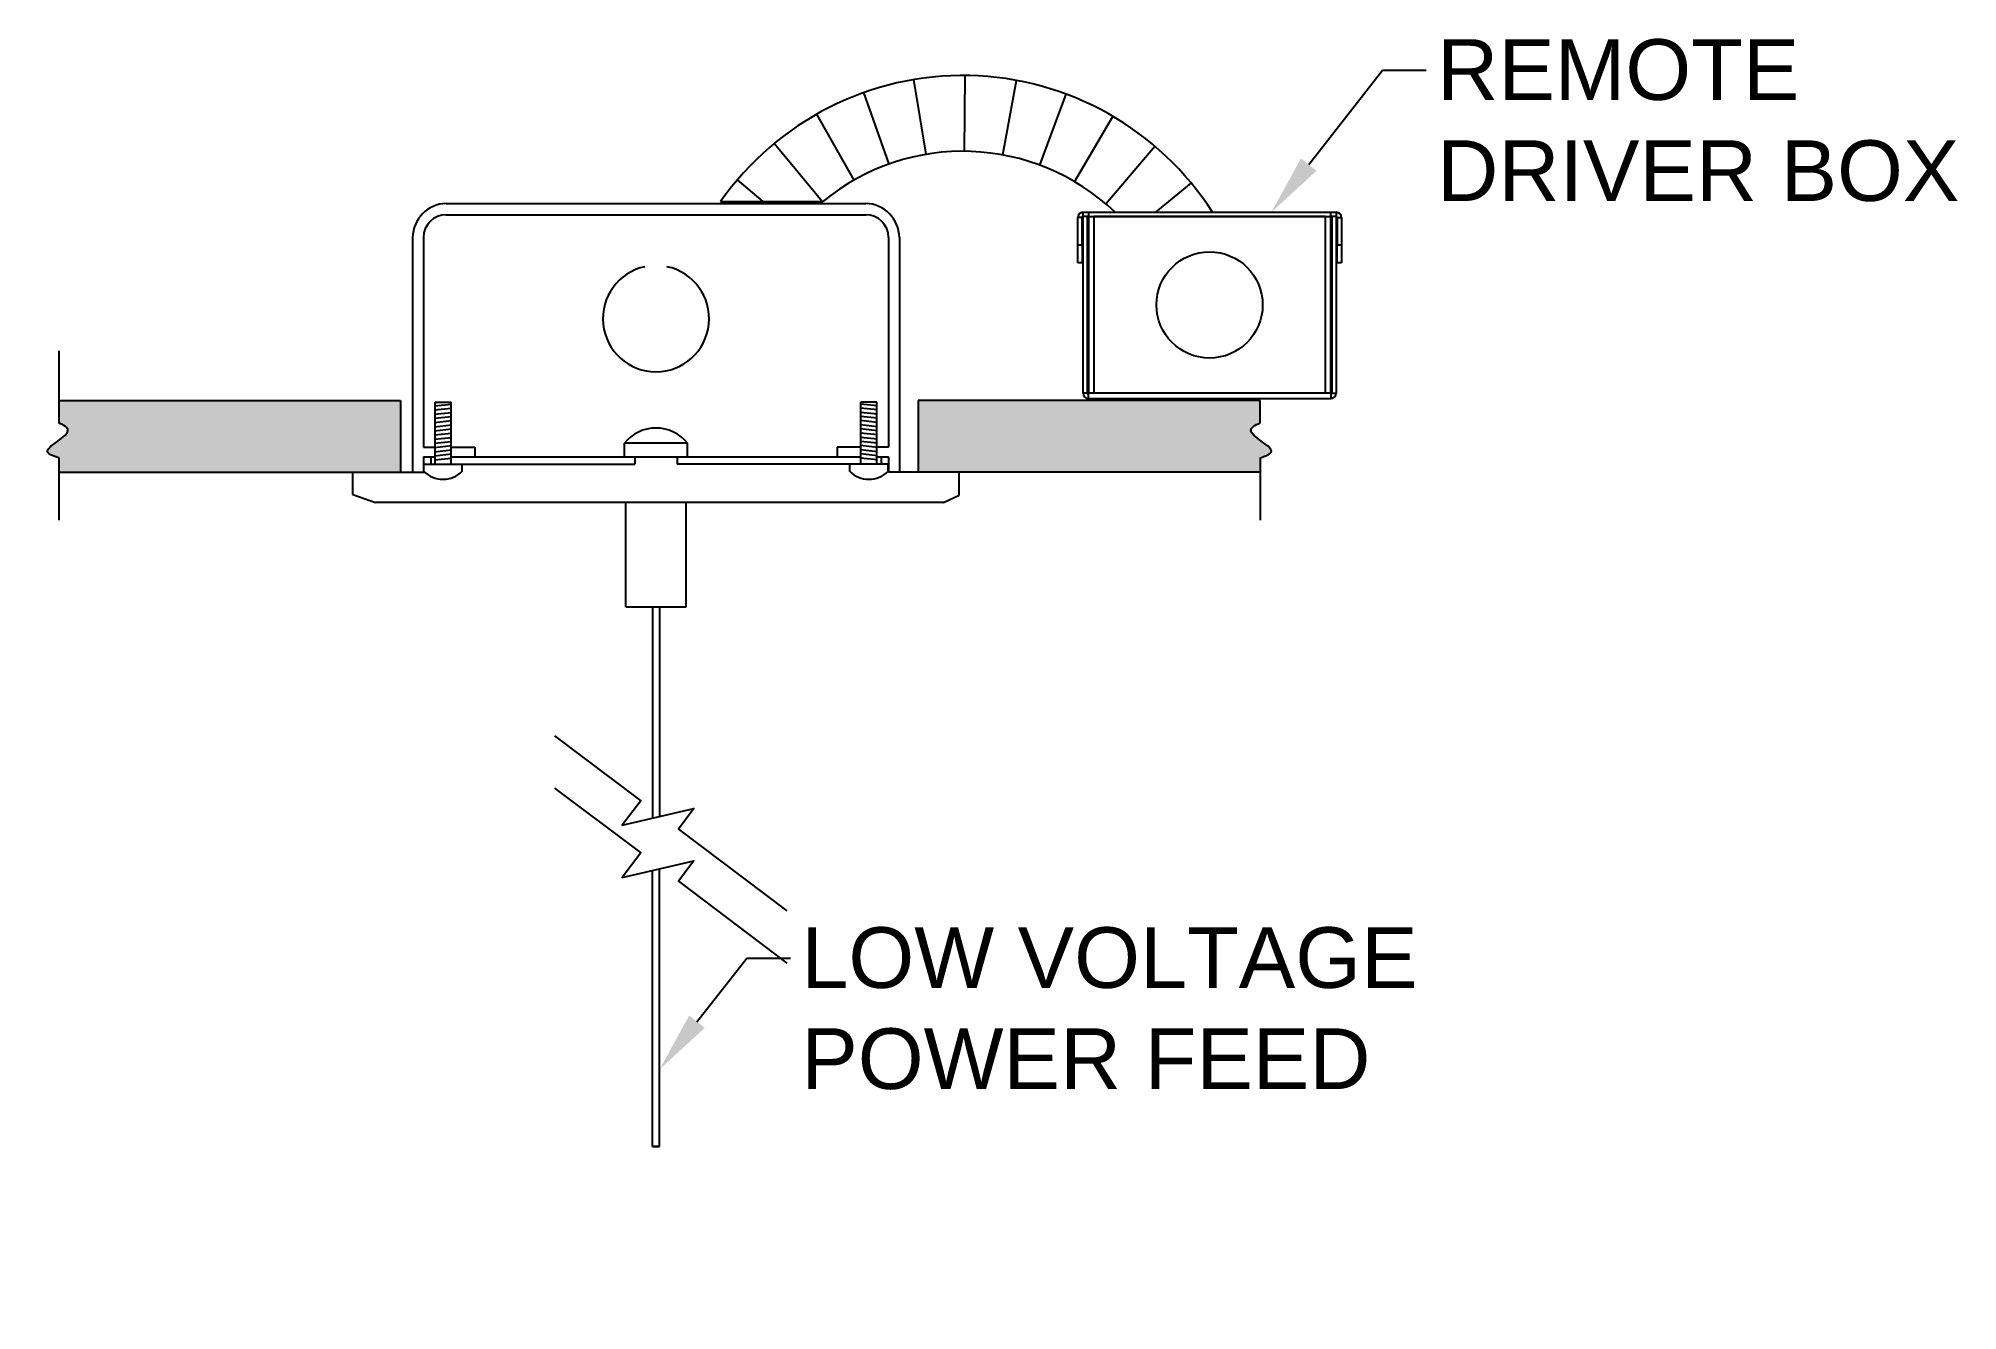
# Model space of a CAD drawing. Header units: inches. Extents: x -5.1 to 10.7, y -1.4 to 9.1.
import ezdxf
from ezdxf import colors
from ezdxf.entities.mleader import LeaderData, LeaderLine
from ezdxf.math import Vec2, Vec3

# ---------------------------------------------------------------- set-up
doc = ezdxf.new("R2010")
doc.units = ezdxf.units.IN
doc.header["$LTSCALE"] = 0.5
doc.header["$MEASUREMENT"] = 0
doc.layers.add('CUST DWG', color=7, linetype='CONTINUOUS', lineweight=20)
doc.layers.add('Mounting', color=4, linetype='CONTINUOUS')
doc.styles.add('LSAD_Standard', font='arial.ttf')

msp = doc.modelspace()

# ---------------------------------------------------------------- hatches: boundary and pattern name
at = {"layer": 'Mounting', "transparency": 16777216}
h = msp.add_hatch(dxfattribs=at)
h.set_pattern_fill('AR-CONC', color=0, scale=0.05)
h.set_pattern_definition([(50, (-8493.6708, -834.55992), (0.358630091, -0.031376067), [0.0375, -0.4125]), (355, (-8493.6708, -834.55992), (-0.069375667, 0.376096067), [0.03, -0.33]), (100.4514445, (-8493.64092, -834.56254), (0.289254423, 0.344719995), [0.031870096, -0.350571056]), (46.1842, (-8493.6708, -834.45992), (0.533620665, -0.08275964), [0.05625, -0.61875]), (96.6356355, (-8493.62634, -834.4668), (0.467330973, 0.4870593), [0.04780517, -0.52585688]), (351.184164, (-8493.6708, -834.4599), (0.467330973, 0.4870593), [0.045, -0.495]), (21, (-8493.6208, -834.48492), (0.298453526, -0.201309445), [0.0375, -0.4125]), (326, (-8493.6208, -834.48492), (0.121657666, 0.362575023), [0.03, -0.33]), (71.4514447, (-8493.59594, -834.5017), (0.420111188, 0.161265576), [0.031870095, -0.350571056]), (37.5, (-8493.67081, -834.55992), (0.0060799277, 0.166446927), [0, -0.326, 0, -0.335, 0, -0.33125]), (7.5, (-8493.6708, -834.55992), (0.1315347687, 0.197205856), [0, -0.191, 0, -0.3185, 0, -0.12625]), (327.5, (-8493.7823, -834.55992), (0.266911218, -0.0112774359), [0, -0.125, 0, -0.39, 0, -0.5175]), (317.5, (-8493.8323, -834.55992), (0.2915930847, 0.050052491), [0, -0.1625, 0, -0.259, 0, -0.3675])])
edge = h.paths.add_edge_path()
edge.add_line((-2.1, 6.152), (-4.92, 6.152))
edge.add_line((-4.92, 6.152), (-4.92, 5.968))
edge.add_spline(control_points=[(-4.92, 5.968), (-4.877, 5.949), (-4.77, 5.885), (-5.095, 5.745), (-4.973, 5.695), (-4.92, 5.68)], knot_values=[1.066652, 1.066652, 1.066652, 1.066652, 3.873339, 9.934545, 13.072381, 13.072381, 13.072381, 13.072381], degree=3, periodic=0)
edge.add_line((-4.92, 5.68), (-4.92, 5.562))
edge.add_line((-4.92, 5.562), (-2.1, 5.562))
edge.add_line((-2.1, 5.562), (-2.1, 6.152))
edge = h.paths.add_edge_path()
edge.add_spline(control_points=[(4.984, 5.68), (5.036, 5.695), (5.159, 5.745), (4.834, 5.885), (4.941, 5.949), (4.984, 5.968)], knot_values=[1.066652, 1.066652, 1.066652, 1.066652, 4.204487, 10.265693, 13.072381, 13.072381, 13.072381, 13.072381], degree=3, periodic=0)
edge.add_line((4.984, 5.968), (4.984, 6.152))
edge.add_line((4.984, 6.152), (2.164, 6.152))
edge.add_line((2.164, 6.152), (2.164, 5.562))
edge.add_line((2.164, 5.562), (4.984, 5.562))
edge.add_line((4.984, 5.562), (4.984, 5.68))

# ---------------------------------------------------------------- linework, layer by layer
at = {"layer": 'Mounting', "color": 0, "transparency": 16777216}
for p, q in [((2.23, 8.182), (2.126, 8.798)), ((2.546, 8.207), (2.55, 8.832)), ((2.861, 8.177), (2.974, 8.791)), ((1.923, 8.102), (1.714, 8.691)), ((3.166, 8.092), (3.385, 8.678)), ((1.635, 7.97), (1.327, 8.514)), ((3.452, 7.956), (3.769, 8.495)), ((1.372, 7.793), (0.976, 8.272)), ((3.711, 7.773), (4.116, 8.248)), ((0.885, 7.793), (0.673, 7.973)), ((4.123, 7.704), (4.415, 7.945)), ((-1.73, 7.777), (1.73, 7.777)), ((0.533, 7.793), (1.377, 7.793)), ((-1.73, 7.684), (1.73, 7.684)), ((3.515, 7.66), (3.479, 7.66)), ((3.479, 7.436), (3.479, 7.66)), ((3.515, 7.436), (3.515, 7.66)), ((3.523, 7.668), (3.523, 7.704)), ((3.523, 7.704), (3.567, 7.704)), ((3.523, 7.704), (5.611, 7.704)), ((3.567, 7.668), (3.523, 7.668)), ((3.523, 6.212), (3.523, 7.668)), ((3.559, 6.212), (3.559, 7.668)), ((3.567, 7.704), (3.567, 7.668)), ((3.567, 7.668), (5.567, 7.668)), ((3.567, 7.668), (3.567, 6.212)), ((5.523, 7.668), (3.611, 7.668)), ((3.611, 7.668), (3.611, 6.212)), ((5.523, 6.212), (5.523, 7.668)), ((5.567, 7.668), (5.567, 7.704)), ((5.567, 7.704), (5.611, 7.704)), ((5.611, 7.668), (5.567, 7.668)), ((5.567, 6.212), (5.567, 7.668)), ((5.575, 7.668), (5.575, 6.212)), ((5.611, 7.704), (5.611, 7.668)), ((5.611, 7.668), (5.611, 6.212)), ((5.619, 7.66), (5.655, 7.66)), ((5.619, 7.66), (5.619, 7.436)), ((5.655, 7.66), (5.655, 7.436)), ((-2.008, 7.496), (-2.008, 5.562)), ((-1.919, 7.496), (-1.919, 5.766)), ((1.919, 7.496), (1.919, 5.766)), ((2.008, 7.496), (2.008, 5.562)), ((3.479, 7.436), (3.515, 7.436)), ((3.479, 7.286), (3.479, 7.436)), ((3.515, 7.286), (3.479, 7.286)), ((3.515, 7.436), (3.515, 7.286)), ((5.619, 7.286), (5.619, 7.436)), ((5.619, 7.436), (5.655, 7.436)), ((5.655, 7.286), (5.619, 7.286)), ((5.655, 7.436), (5.655, 7.286)), ((-4.927, 6.561), (-4.927, 5.968)), ((3.559, 6.212), (3.523, 6.212)), ((3.611, 6.212), (3.567, 6.212)), ((3.567, 6.168), (3.567, 6.212)), ((5.523, 6.212), (3.611, 6.212)), ((5.567, 6.212), (5.523, 6.212)), ((5.567, 6.212), (5.567, 6.168)), ((5.575, 6.212), (5.611, 6.212)), ((-4.927, 6.152), (-2.107, 6.152)), ((-2.107, 6.152), (-2.107, 5.562)), ((-1.827, 6.108), (-1.687, 6.123)), ((-1.827, 6.074), (-1.687, 6.089)), ((-1.827, 6.039), (-1.687, 6.054)), ((-1.827, 6.005), (-1.687, 6.02)), ((-1.822, 6.139), (-1.691, 6.139)), ((-1.822, 5.628), (-1.822, 6.139)), ((-1.691, 5.628), (-1.691, 6.139)), ((1.827, 6.108), (1.687, 6.123)), ((1.827, 6.074), (1.687, 6.089)), ((1.827, 6.039), (1.687, 6.054)), ((1.827, 6.005), (1.687, 6.02)), ((1.822, 6.139), (1.691, 6.139)), ((1.691, 5.628), (1.691, 6.139)), ((1.822, 5.628), (1.822, 6.139)), ((4.984, 6.152), (2.164, 6.152)), ((2.164, 6.152), (2.164, 5.562)), ((3.567, 6.168), (5.567, 6.168)), ((4.984, 5.968), (4.984, 6.152)), ((-1.827, 5.971), (-1.687, 5.986)), ((-1.827, 5.936), (-1.687, 5.951)), ((-1.827, 5.902), (-1.687, 5.917)), ((-1.827, 5.868), (-1.687, 5.883)), ((1.827, 5.971), (1.687, 5.986)), ((1.827, 5.936), (1.687, 5.951)), ((1.827, 5.902), (1.687, 5.917)), ((1.827, 5.868), (1.687, 5.883)), ((-1.919, 5.766), (-1.822, 5.766)), ((-1.827, 5.833), (-1.687, 5.848)), ((-1.827, 5.799), (-1.687, 5.814)), ((-1.827, 5.765), (-1.687, 5.78)), ((-1.827, 5.73), (-1.687, 5.745)), ((-1.827, 5.696), (-1.687, 5.711)), ((-1.691, 5.766), (-1.494, 5.766)), ((-1.494, 5.766), (-1.494, 5.687)), ((0.26, 5.8), (-0.26, 5.8)), ((-0.26, 5.687), (-0.26, 5.8)), ((0.26, 5.687), (0.26, 5.8)), ((1.691, 5.766), (1.494, 5.766)), ((1.494, 5.766), (1.494, 5.687)), ((1.827, 5.833), (1.687, 5.848)), ((1.827, 5.799), (1.687, 5.814)), ((1.827, 5.765), (1.687, 5.78)), ((1.827, 5.73), (1.687, 5.745)), ((1.827, 5.696), (1.687, 5.711)), ((1.919, 5.766), (1.822, 5.766)), ((-4.927, 5.68), (-4.927, 5.165)), ((-4.92, 5.562), (-1.909, 5.562)), ((-2.5, 5.378), (-2.5, 5.562)), ((-1.919, 5.687), (-1.919, 5.562)), ((-1.919, 5.687), (-1.822, 5.687)), ((-1.915, 5.567), (-1.915, 5.628)), ((-1.915, 5.628), (-0.174, 5.628)), ((-1.858, 5.687), (-1.858, 5.628)), ((-1.827, 5.662), (-1.687, 5.677)), ((-1.691, 5.687), (1.691, 5.687)), ((-1.599, 5.567), (-1.599, 5.628)), ((-0.174, 5.687), (-0.174, 5.628)), ((0.174, 5.687), (0.174, 5.628)), ((1.915, 5.628), (0.174, 5.628)), ((1.599, 5.567), (1.599, 5.628)), ((1.827, 5.662), (1.687, 5.677)), ((1.822, 5.687), (1.919, 5.687)), ((1.858, 5.687), (1.858, 5.628)), ((1.915, 5.567), (1.915, 5.628)), ((1.919, 5.687), (1.919, 5.562)), ((4.984, 5.562), (1.919, 5.562)), ((2.5, 5.371), (2.5, 5.562)), ((4.984, 5.68), (4.984, 5.165)), ((-2.5, 5.378), (-2.314, 5.312)), ((2.371, 5.312), (-2.314, 5.312)), ((-0.25, 4.45), (-0.25, 5.312)), ((0.25, 4.45), (0.25, 5.312)), ((2.371, 5.312), (2.5, 5.371)), ((-0.25, 4.45), (0.25, 4.45)), ((-0.03, 4.45), (-0.03, 2.708)), ((0.03, 4.45), (0.03, 2.722)), ((-0.03, 0), (-0.03, 2.277)), ((0.03, 0), (0.03, 2.291)), ((0.03, 0), (-0.03, 0)), ((-0.03, 0), (0.03, 0))]:
    msp.add_line(p, q, dxfattribs=at)
for points in [[(-0.837, 3.387), (-0.126, 2.852), (-0.279, 2.649), (0.312, 2.788), (0.185, 2.618), (1.08, 1.944)], [(-0.837, 2.956), (-0.126, 2.421), (-0.279, 2.218), (0.312, 2.357), (0.185, 2.187), (1.08, 1.513)]]:
    msp.add_lwpolyline(points, dxfattribs=at)
msp.add_circle((4.567, 6.94), 0.438, dxfattribs=at)
for centre, radius, start, end in [((2.532, 6.389), 2.443, 32.5637, 144.9266), ((2.532, 6.389), 1.818, 46.3286, 129.4471), ((-1.722, 7.491), 0.286, 91.7281, 179.1122), ((1.722, 7.491), 0.286, 0.8878, 88.2719), ((-1.73, 7.496), 0.188, 90, 180), ((1.73, 7.496), 0.188, 0, 90), ((3.523, 7.66), 0.0439, 90, 180), ((3.523, 7.66), 0.008, 90, 180), ((5.611, 7.66), 0.0439, 0, 90), ((5.611, 7.66), 0.008, 0, 90), ((0, 6.827), 0.438, 101.9406, 78.0594), ((3.567, 6.212), 0.0439, 180, 270), ((3.567, 6.212), 0.008, 180, 270), ((5.567, 6.212), 0.008, 270, 0), ((5.567, 6.212), 0.0439, 270, 0), ((0, 5.592), 0.333, 38.6438, 141.3562), ((-1.757, 5.723), 0.221, 224.5768, 315.4232), ((1.757, 5.723), 0.221, 224.5768, 315.4232)]:
    msp.add_arc(centre, radius, start, end, dxfattribs=at)
for points in [[(-4.927, 5.68), (-4.98, 5.695), (-5.102, 5.745), (-4.777, 5.885), (-4.884, 5.949), (-4.927, 5.968)], [(4.984, 5.68), (5.036, 5.695), (5.159, 5.745), (4.834, 5.885), (4.941, 5.949), (4.984, 5.968)]]:
    msp.add_open_spline(points, degree=3, knots=[1.066652, 1.066652, 1.066652, 1.066652, 4.204487, 10.265693, 13.072381, 13.072381, 13.072381, 13.072381], dxfattribs=at)

# ---------------------------------------------------------------- leaders
at = {"layer": 'CUST DWG', "ltscale": 0.5, "transparency": 16777216}
ml = msp.add_multileader_mtext('Standard', dxfattribs=at)
ml.set_content('REMOTE\\PDRIVER BOX', color=256, style='LSAD_Standard')
ml.set_leader_properties()
ml.build(insert=Vec2(0, 0))
ml.multileader.update_dxf_attribs({"dogleg_length": 0.36, "arrow_head_size": 0.5})
ctx = ml.context
ctx.base_point, ctx.char_height, ctx.arrow_head_size, ctx.landing_gap_size, ctx.plane_origin = Vec3(6.355, 8.876), 0.5, 0.5, 0.09, Vec3(4.26, 8.761)
notes = []
notes.append((ctx, [(0, (1, 1, 0), (5.995, 8.876), (1, 0), 0.36, [(0, [(5.077, 7.704)], 0, [])])]))
ctx.mtext.insert, ctx.mtext.flow_direction = Vec3(6.445, 9.131), 5
ml = msp.add_multileader_mtext('Standard', dxfattribs=at)
ml.set_content('LOW VOLTAGE\\PPOWER FEED', color=256, style='LSAD_Standard')
ml.set_leader_properties()
ml.build(insert=Vec2(0, 0))
ml.multileader.update_dxf_attribs({"dogleg_length": 0.36, "arrow_head_size": 0.5})
ctx = ml.context
ctx.base_point, ctx.char_height, ctx.arrow_head_size, ctx.landing_gap_size, ctx.plane_origin = Vec3(1.109, 1.554), 0.5, 0.5, 0.09, Vec3(-0.788, 1.693)
notes.append((ctx, [(0, (1, 1, 0), (0.749, 1.554), (1, 0), 0.36, [(0, [(0.03, 0.636)], 0, [])])]))
ctx.mtext.insert, ctx.mtext.flow_direction = Vec3(1.199, 1.808), 5
for ctx, leaders in notes:
    for number, flags, end, landing, length, lines in leaders:
        leader = LeaderData()
        leader.index, (leader.has_last_leader_line, leader.has_dogleg_vector, leader.attachment_direction) = number, flags
        leader.last_leader_point, leader.dogleg_vector, leader.dogleg_length = Vec3(end), Vec3(landing), length
        for number, points, colour, breaks in lines:
            line = LeaderLine()
            line.index, line.vertices, line.color, line.breaks = number, Vec3.list(points), colors.encode_raw_color(colour), breaks
            leader.lines.append(line)
        ctx.leaders.append(leader)

doc.saveas('drawing.dxf')
